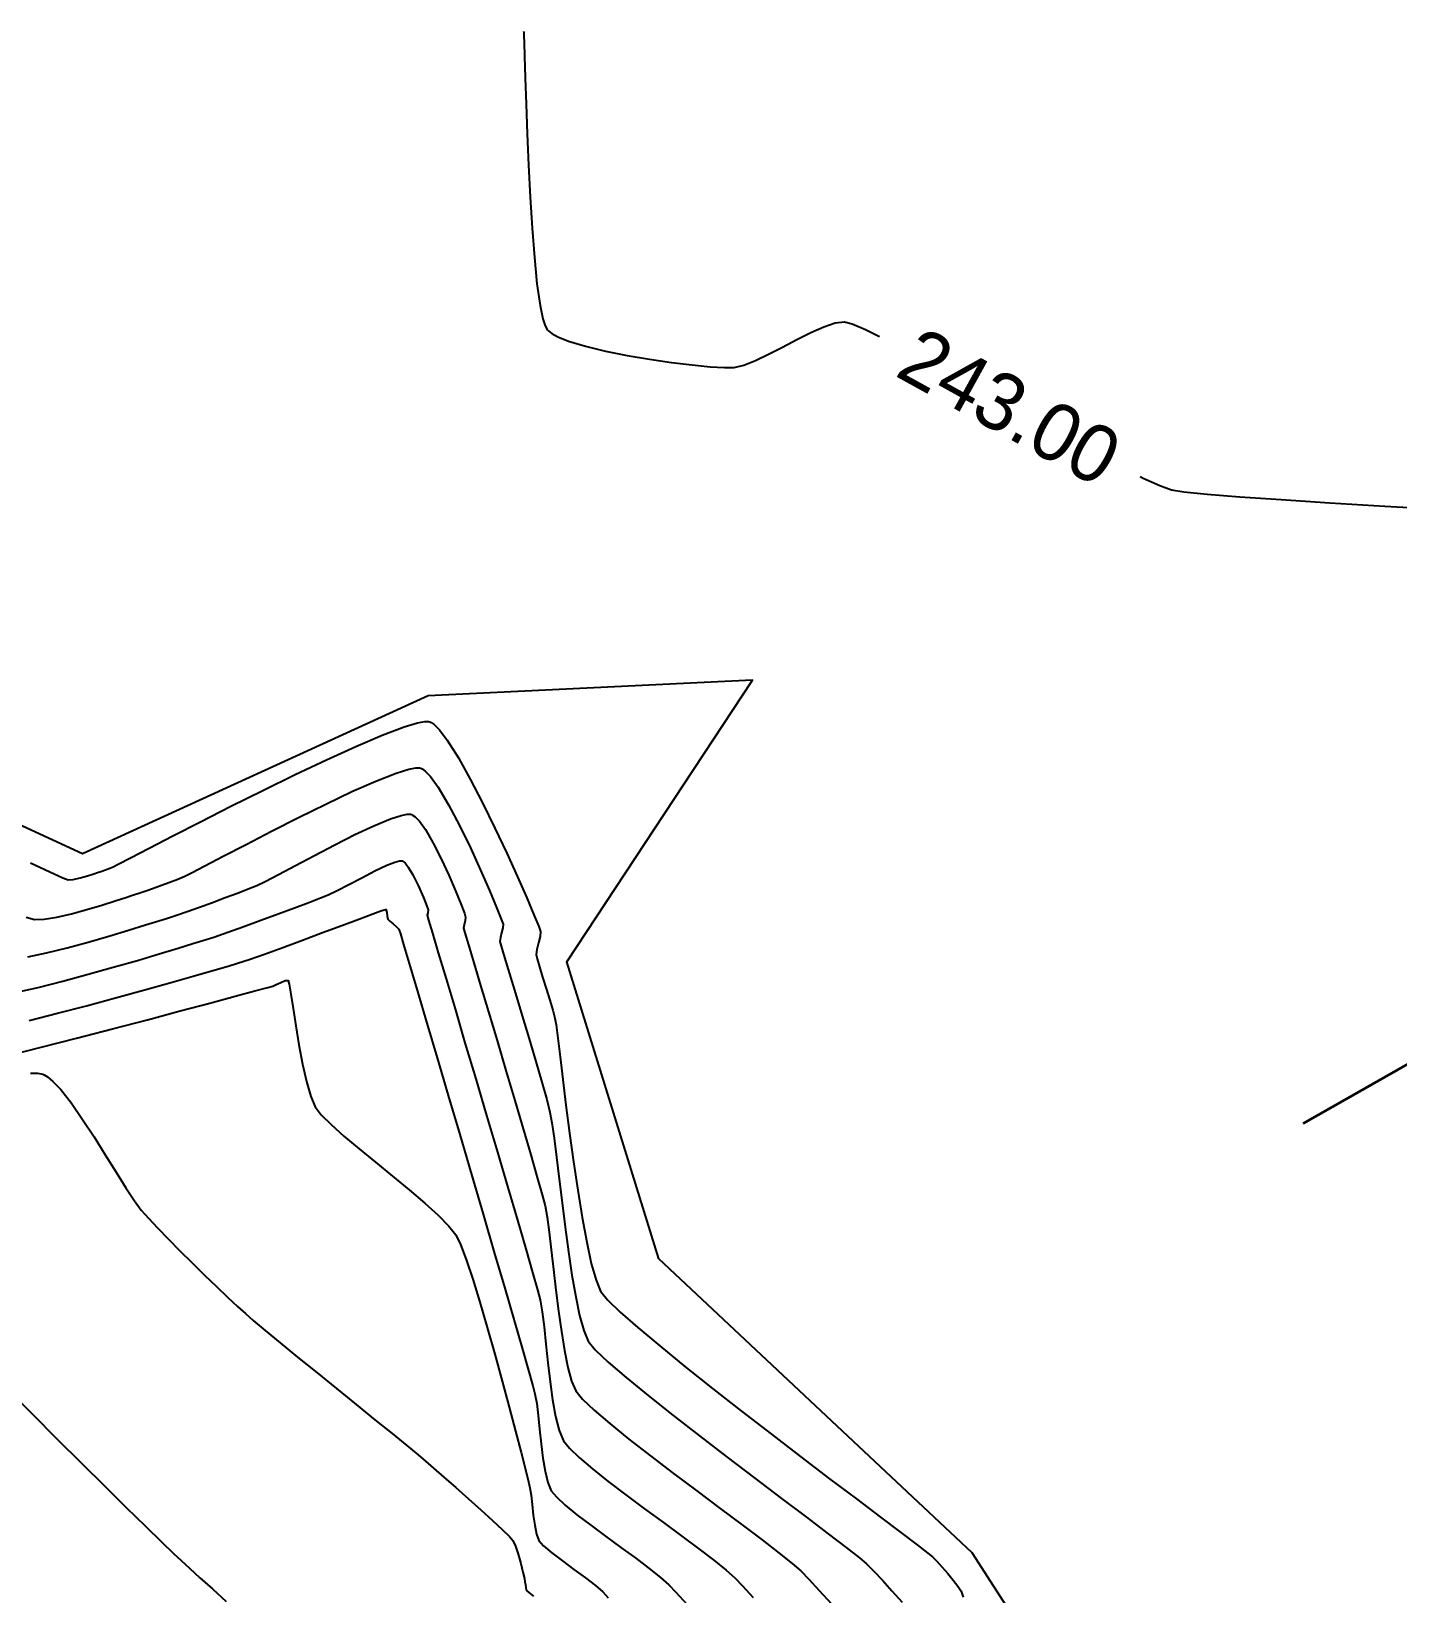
# Model space of a CAD drawing. Header units: metres. Extents: x 708941 to 724052, y 5405153 to 5413472.
# Drawn here: x 709587.8 to 709683.2, y 5411992.1 to 5412101.2 of the extents above; entities that cross this region are included whole.
import ezdxf

# ---------------------------------------------------------------- set-up
doc = ezdxf.new("R2010")
doc.units = ezdxf.units.M
doc.header["$LTSCALE"] = 12.7
doc.header["$MEASUREMENT"] = 0
doc.linetypes.add('ACAD_ISO08W100', pattern=[36, 24, -3, 6, -3])
for name, color, linetype in [('CONT-MJR1', 252, 'Continuous'), ('CONT-MNR1', 251, 'Continuous'), ('contornos2', 7, 'Continuous')]:
    doc.layers.add(name, color=color, linetype=linetype)
doc.layers.add('corte', color=214, linetype='ACAD_ISO08W100', lineweight=40)

msp = doc.modelspace()

# ---------------------------------------------------------------- linework, layer by layer
at = {"layer": 'CONT-MJR1', "flags": 128}
for points, elevation in [([(709587.58, 5412036.59), (709588.88, 5412036.86), (709590.31, 5412037.21), (709591.79, 5412037.61), (709593.24, 5412038.03), (709594.6, 5412038.44), (709595.79, 5412038.81), (709596.72, 5412039.1), (709597.33, 5412039.29), (709597.95, 5412039.49), (709598.7, 5412039.75), (709599.56, 5412040.05), (709600.46, 5412040.38), (709601.35, 5412040.71), (709602.2, 5412041.03), (709602.95, 5412041.32), (709603.55, 5412041.56), (709604.15, 5412041.84), (709605.07, 5412042.33), (709606.25, 5412042.95), (709607.58, 5412043.66), (709609, 5412044.4), (709610.41, 5412045.11), (709611.74, 5412045.73), (709612.89, 5412046.21), (709613.64, 5412046.45), (709614.06, 5412046.53), (709614.28, 5412046.53), (709614.36, 5412046.51), (709614.44, 5412046.47), (709614.62, 5412046.35), (709614.91, 5412046.04), (709615.33, 5412045.46), (709615.88, 5412044.51), (709616.44, 5412043.41), (709616.96, 5412042.27), (709617.42, 5412041.19), (709617.8, 5412040.27), (709618.05, 5412039.63), (709618.14, 5412039.35), (709618.11, 5412039.11), (709618.03, 5412038.81), (709617.99, 5412038.57), (709618.08, 5412038.25), (709618.33, 5412037.42), (709618.7, 5412036.17), (709619.17, 5412034.58), (709619.73, 5412032.74), (709620.33, 5412030.73), (709620.95, 5412028.65), (709621.57, 5412026.56), (709622.16, 5412024.57), (709622.69, 5412022.75), (709623.14, 5412021.19), (709623.47, 5412019.97), (709623.68, 5412019.19), (709623.82, 5412018.4), (709623.97, 5412017.36), (709624.12, 5412016.13), (709624.27, 5412014.76), (709624.44, 5412013.32), (709624.62, 5412011.85), (709624.82, 5412010.43), (709625.03, 5412009.1), (709625.27, 5412007.92), (709625.54, 5412006.97), (709625.83, 5412006.28), (709626.29, 5412005.71), (709627.11, 5412004.94), (709628.21, 5412004), (709629.54, 5412002.92), (709631.04, 5412001.75), (709632.64, 5412000.53), (709634.28, 5411999.3), (709635.9, 5411998.08), (709637.44, 5411996.93), (709638.83, 5411995.88), (709640.02, 5411994.97), (709640.94, 5411994.24), (709641.53, 5411993.72), (709642.1, 5411993.14), (709642.83, 5411992.36), (709643.68, 5411991.43)], 240), ([(709586.2, 5412006.34), (709587.89, 5412004.65), (709589.61, 5412002.94), (709591.31, 5412001.25), (709592.94, 5411999.64), (709594.45, 5411998.15), (709595.79, 5411996.84), (709596.91, 5411995.75), (709597.75, 5411994.93), (709598.28, 5411994.44), (709598.85, 5411993.92), (709599.59, 5411993.24), (709600.46, 5411992.46), (709601.43, 5411991.59)], 235)]:
    msp.add_lwpolyline(points, dxfattribs=dict(at, elevation=elevation))
at = {"layer": 'CONT-MNR1', "flags": 128}
for points, elevation in [([(709622.18, 5412101.18), (709622.19, 5412101.1), (709622.2, 5412100.87), (709622.22, 5412100.37), (709622.25, 5412099.44), (709622.3, 5412097.92), (709622.36, 5412096.09), (709622.44, 5412094.03), (709622.53, 5412091.84), (709622.64, 5412089.61), (709622.78, 5412087.43), (709622.94, 5412085.38), (709623.12, 5412083.55), (709623.34, 5412082.04), (709623.53, 5412081.12), (709623.69, 5412080.63), (709623.8, 5412080.41), (709623.86, 5412080.33), (709623.94, 5412080.25), (709624.15, 5412080.09), (709624.57, 5412079.86), (709625.33, 5412079.56), (709626.51, 5412079.2), (709627.9, 5412078.86), (709629.42, 5412078.55), (709630.98, 5412078.29), (709632.52, 5412078.06), (709633.96, 5412077.89), (709635.21, 5412077.77), (709636.22, 5412077.71), (709636.89, 5412077.72), (709637.56, 5412077.88), (709638.37, 5412078.2), (709639.29, 5412078.64), (709640.27, 5412079.14), (709641.26, 5412079.66), (709642.23, 5412080.15), (709643.14, 5412080.55), (709643.93, 5412080.82), (709644.58, 5412080.91), (709645.12, 5412080.76), (709646.05, 5412080.36), (709647.03, 5412079.87)], 243), ([(709665.24, 5412070.1), (709665.43, 5412070), (709666.6, 5412069.47), (709667.42, 5412069.17), (709668.28, 5412069.03), (709669.9, 5412068.87), (709672.19, 5412068.69), (709675.07, 5412068.49), (709678.47, 5412068.27), (709682.3, 5412068.04), (709686.47, 5412067.8)], 243), ([(709587.76, 5412043.15), (709589.12, 5412042.51), (709590.01, 5412042.1), (709590.38, 5412041.95), (709590.74, 5412041.98), (709591.22, 5412042.09), (709591.74, 5412042.24), (709592.17, 5412042.37), (709592.44, 5412042.46), (709592.68, 5412042.54), (709592.99, 5412042.65), (709593.3, 5412042.77), (709593.54, 5412042.86), (709593.88, 5412043.04), (709594.74, 5412043.49), (709596.04, 5412044.16), (709597.7, 5412045.02), (709599.63, 5412046.01), (709601.75, 5412047.09), (709603.98, 5412048.2), (709606.23, 5412049.3), (709608.43, 5412050.34), (709610.48, 5412051.27), (709612.31, 5412052.05), (709613.84, 5412052.63), (709614.78, 5412052.91), (709615.3, 5412053.01), (709615.55, 5412053.01), (709615.64, 5412052.99), (709615.74, 5412052.94), (709615.95, 5412052.8), (709616.31, 5412052.43), (709616.86, 5412051.71), (709617.63, 5412050.48), (709618.46, 5412048.99), (709619.32, 5412047.32), (709620.18, 5412045.56), (709621.01, 5412043.81), (709621.76, 5412042.16), (709622.4, 5412040.69), (709622.91, 5412039.51), (709623.24, 5412038.7), (709623.37, 5412038.35), (709623.34, 5412038.01), (709623.23, 5412037.56), (709623.11, 5412037.1), (709623.07, 5412036.75), (709623.13, 5412036.45), (709623.29, 5412035.89), (709623.51, 5412035.17), (709623.77, 5412034.37), (709624.01, 5412033.56), (709624.23, 5412032.85), (709624.37, 5412032.3), (709624.45, 5412031.83), (709624.57, 5412030.9), (709624.73, 5412029.61), (709624.92, 5412028.02), (709625.14, 5412026.22), (709625.4, 5412024.28), (709625.67, 5412022.28), (709625.96, 5412020.29), (709626.27, 5412018.39), (709626.59, 5412016.66), (709626.91, 5412015.18), (709627.24, 5412014.01), (709627.56, 5412013.24), (709628.04, 5412012.65), (709628.93, 5412011.79), (709630.17, 5412010.7), (709631.69, 5412009.42), (709633.45, 5412007.99), (709635.37, 5412006.46), (709637.4, 5412004.87), (709639.48, 5412003.27), (709641.55, 5412001.68), (709643.55, 5412000.15), (709645.42, 5411998.74), (709647.1, 5411997.47), (709648.53, 5411996.39), (709649.66, 5411995.54), (709650.41, 5411994.96), (709650.74, 5411994.7), (709651.03, 5411994.39), (709651.4, 5411993.99), (709651.8, 5411993.54), (709652.18, 5411993.08), (709652.51, 5411992.65), (709652.73, 5411992.3), (709652.88, 5411991.89)], 242), ([(709587.46, 5412039.36), (709588.03, 5412039.18), (709588.71, 5412039.2), (709589.6, 5412039.35), (709590.62, 5412039.59), (709591.7, 5412039.88), (709592.74, 5412040.19), (709593.67, 5412040.49), (709594.41, 5412040.73), (709594.89, 5412040.88), (709595.39, 5412041.04), (709596.02, 5412041.26), (709596.72, 5412041.51), (709597.42, 5412041.77), (709598.05, 5412042.01), (709598.54, 5412042.21), (709599, 5412042.44), (709599.93, 5412042.92), (709601.22, 5412043.6), (709602.81, 5412044.43), (709604.58, 5412045.35), (709606.47, 5412046.31), (709608.37, 5412047.24), (709610.19, 5412048.11), (709611.86, 5412048.85), (709613.28, 5412049.4), (709614.17, 5412049.68), (709614.67, 5412049.77), (709614.91, 5412049.77), (709615, 5412049.75), (709615.1, 5412049.7), (709615.31, 5412049.55), (709615.68, 5412049.17), (709616.21, 5412048.43), (709616.95, 5412047.2), (709617.71, 5412045.75), (709618.47, 5412044.19), (709619.18, 5412042.64), (709619.8, 5412041.21), (709620.3, 5412040.03), (709620.63, 5412039.2), (709620.75, 5412038.85), (709620.73, 5412038.6), (709620.65, 5412038.26), (709620.57, 5412037.92), (709620.53, 5412037.66), (709620.62, 5412037.33), (709620.85, 5412036.54), (709621.19, 5412035.4), (709621.61, 5412034.01), (709622.09, 5412032.46), (709622.57, 5412030.85), (709623.04, 5412029.28), (709623.46, 5412027.84), (709623.8, 5412026.63), (709624.02, 5412025.75), (709624.16, 5412024.99), (709624.31, 5412023.92), (709624.48, 5412022.59), (709624.67, 5412021.07), (709624.87, 5412019.42), (709625.08, 5412017.71), (709625.31, 5412016), (709625.56, 5412014.36), (709625.82, 5412012.85), (709626.09, 5412011.54), (709626.39, 5412010.49), (709626.7, 5412009.76), (709627.19, 5412009.15), (709628.1, 5412008.29), (709629.35, 5412007.21), (709630.87, 5412005.96), (709632.6, 5412004.59), (709634.47, 5412003.14), (709636.4, 5412001.66), (709638.33, 5412000.19), (709640.2, 5411998.78), (709641.93, 5411997.48), (709643.45, 5411996.32), (709644.71, 5411995.36), (709645.63, 5411994.64), (709646.13, 5411994.21), (709646.63, 5411993.7), (709647.23, 5411993.07), (709647.9, 5411992.33), (709648.61, 5411991.54)], 241), ([(709586.7, 5412034.08), (709588.3, 5412034.45), (709590.01, 5412034.88), (709591.78, 5412035.36), (709593.54, 5412035.85), (709595.22, 5412036.33), (709596.75, 5412036.79), (709598.06, 5412037.19), (709599.09, 5412037.5), (709599.78, 5412037.71), (709600.55, 5412037.96), (709601.53, 5412038.3), (709602.66, 5412038.7), (709603.85, 5412039.13), (709605.05, 5412039.57), (709606.19, 5412040), (709607.2, 5412040.38), (709608.01, 5412040.69), (709608.55, 5412040.9), (709609.17, 5412041.2), (709609.98, 5412041.62), (709610.89, 5412042.1), (709611.8, 5412042.58), (709612.64, 5412042.98), (709613.19, 5412043.19), (709613.51, 5412043.28), (709613.66, 5412043.29), (709613.72, 5412043.27), (709613.78, 5412043.24), (709613.91, 5412043.13), (709614.13, 5412042.85), (709614.45, 5412042.31), (709614.84, 5412041.52), (709615.19, 5412040.73), (709615.43, 5412040.12), (709615.53, 5412039.85), (709615.5, 5412039.66), (709615.46, 5412039.48), (709615.55, 5412039.15), (709615.82, 5412038.24), (709616.23, 5412036.85), (709616.77, 5412035.05), (709617.4, 5412032.94), (709618.09, 5412030.58), (709618.84, 5412028.07), (709619.6, 5412025.5), (709620.36, 5412022.94), (709621.08, 5412020.48), (709621.75, 5412018.21), (709622.33, 5412016.2), (709622.8, 5412014.55), (709623.15, 5412013.33), (709623.33, 5412012.63), (709623.48, 5412011.81), (709623.61, 5412010.76), (709623.74, 5412009.55), (709623.88, 5412008.25), (709624.03, 5412006.92), (709624.21, 5412005.65), (709624.42, 5412004.49), (709624.67, 5412003.52), (709624.97, 5412002.8), (709625.38, 5412002.29), (709626.07, 5412001.63), (709627, 5412000.84), (709628.1, 5411999.97), (709629.33, 5411999.03), (709630.63, 5411998.06), (709631.94, 5411997.09), (709633.22, 5411996.15), (709634.42, 5411995.26), (709635.47, 5411994.46), (709636.32, 5411993.77), (709636.93, 5411993.23), (709637.47, 5411992.68), (709638.22, 5411991.87)], 239), ([(709587.67, 5412032.14), (709589.64, 5412032.64), (709591.67, 5412033.17), (709593.7, 5412033.71), (709595.66, 5412034.25), (709597.49, 5412034.76), (709599.12, 5412035.23), (709600.5, 5412035.62), (709601.55, 5412035.93), (709602.22, 5412036.13), (709603.02, 5412036.39), (709604.1, 5412036.77), (709605.37, 5412037.23), (709606.75, 5412037.74), (709608.15, 5412038.27), (709609.49, 5412038.77), (709610.69, 5412039.22), (709611.66, 5412039.58), (709612.21, 5412039.78), (709612.46, 5412039.87), (709612.55, 5412039.89), (709612.56, 5412039.89), (709612.58, 5412039.88), (709612.6, 5412039.81), (709612.63, 5412039.67), (709612.66, 5412039.43), (709612.71, 5412039.21), (709612.84, 5412039.07), (709613.07, 5412038.88), (709613.31, 5412038.68), (709613.47, 5412038.52), (709613.58, 5412038.18), (709613.85, 5412037.28), (709614.27, 5412035.89), (709614.81, 5412034.08), (709615.44, 5412031.94), (709616.16, 5412029.52), (709616.93, 5412026.91), (709617.73, 5412024.17), (709618.55, 5412021.38), (709619.36, 5412018.62), (709620.14, 5412015.95), (709620.87, 5412013.46), (709621.52, 5412011.2), (709622.08, 5412009.26), (709622.53, 5412007.71), (709622.83, 5412006.63), (709622.98, 5412006.07), (709623.1, 5412005.41), (709623.2, 5412004.57), (709623.3, 5412003.61), (709623.4, 5412002.6), (709623.53, 5412001.6), (709623.68, 5412000.68), (709623.87, 5411999.9), (709624.11, 5411999.32), (709624.47, 5411998.88), (709625.09, 5411998.31), (709625.91, 5411997.64), (709626.87, 5411996.91), (709627.91, 5411996.14), (709628.97, 5411995.36), (709630.01, 5411994.6), (709630.95, 5411993.89), (709631.74, 5411993.26), (709632.32, 5411992.75), (709632.81, 5411992.24), (709633.58, 5411991.4)], 238), ([(709586.12, 5412029.67), (709588.5, 5412030.27), (709590.98, 5412030.9), (709593.48, 5412031.55), (709595.92, 5412032.19), (709598.21, 5412032.8), (709600.28, 5412033.35), (709602.04, 5412033.83), (709603.41, 5412034.2), (709604.32, 5412034.45), (709604.67, 5412034.54), (709604.92, 5412034.65), (709605.24, 5412034.8), (709605.55, 5412034.92), (709605.74, 5412034.94), (709605.81, 5412034.67), (709605.93, 5412033.98), (709606.09, 5412032.98), (709606.28, 5412031.76), (709606.5, 5412030.44), (709606.76, 5412029.1), (709607.03, 5412027.87), (709607.33, 5412026.83), (709607.64, 5412026.1), (709608.05, 5412025.56), (709608.74, 5412024.88), (709609.64, 5412024.07), (709610.7, 5412023.18), (709611.85, 5412022.24), (709613.03, 5412021.27), (709614.2, 5412020.31), (709615.28, 5412019.39), (709616.22, 5412018.54), (709616.97, 5412017.79), (709617.45, 5412017.18), (709617.78, 5412016.5), (709618.18, 5412015.45), (709618.64, 5412014.08), (709619.14, 5412012.47), (709619.65, 5412010.7), (709620.18, 5412008.84), (709620.69, 5412006.97), (709621.18, 5412005.15), (709621.63, 5412003.47), (709622.01, 5412001.99), (709622.32, 5412000.79), (709622.53, 5411999.94), (709622.63, 5411999.51), (709622.72, 5411999.01), (709622.79, 5411998.35), (709622.86, 5411997.62), (709622.96, 5411996.91), (709623.08, 5411996.28), (709623.25, 5411995.84), (709623.57, 5411995.48), (709624.15, 5411994.99), (709624.89, 5411994.43), (709625.7, 5411993.83), (709626.51, 5411993.24), (709627.21, 5411992.7), (709627.72, 5411992.26), (709628.1, 5411991.85)], 237), ([(709587.77, 5412028.45), (709588.25, 5412028.46), (709588.51, 5412028.42), (709588.61, 5412028.39), (709588.72, 5412028.34), (709588.95, 5412028.2), (709589.33, 5412027.89), (709589.88, 5412027.31), (709590.62, 5412026.36), (709591.4, 5412025.23), (709592.2, 5412024.01), (709592.98, 5412022.75), (709593.73, 5412021.54), (709594.41, 5412020.45), (709595.01, 5412019.55), (709595.49, 5412018.9), (709595.99, 5412018.35), (709596.63, 5412017.67), (709597.37, 5412016.9), (709598.19, 5412016.07), (709599.05, 5412015.22), (709599.91, 5412014.37), (709600.75, 5412013.56), (709601.52, 5412012.82), (709602.2, 5412012.18), (709602.76, 5412011.68), (709603.31, 5412011.2), (709604.14, 5412010.5), (709605.19, 5412009.64), (709606.41, 5412008.64), (709607.74, 5412007.56), (709609.12, 5412006.45), (709610.49, 5412005.33), (709611.8, 5412004.27), (709613, 5412003.3), (709614.03, 5412002.47), (709614.82, 5412001.82), (709615.33, 5412001.39), (709615.89, 5412000.9), (709616.62, 5412000.27), (709617.46, 5411999.54), (709618.34, 5411998.76), (709619.21, 5411997.98), (709620.01, 5411997.25), (709620.69, 5411996.62), (709621.19, 5411996.13), (709621.44, 5411995.84), (709621.62, 5411995.45), (709621.8, 5411994.88), (709621.98, 5411994.24), (709622.13, 5411993.64), (709622.24, 5411993.18), (709622.28, 5411992.96), (709622.31, 5411992.77), (709622.34, 5411992.53), (709622.39, 5411992.36), (709622.57, 5411992.19), (709622.87, 5411991.96)], 236)]:
    msp.add_lwpolyline(points, dxfattribs=dict(at, elevation=elevation))
at = {"layer": 'contornos2', "color": 30}
msp.add_lwpolyline([(709662.99, 5411980.24), (709653.5, 5411994.99), (709631.63, 5412015.51), (709625.2, 5412036.22), (709625.2, 5412036.22), (709638.17, 5412055.88), (709615.53, 5412054.79), (709591.38, 5412043.78), (709559.35, 5412058.54)], dxfattribs=at)
at = {"layer": 'corte', "color": 6}
msp.add_lwpolyline([(709676.6, 5412024.94), (709763.22, 5412074.16), (709724.88, 5412069.13), (709738.86, 5412045.92)], dxfattribs=at)
msp.add_lwpolyline([(709676.6, 5412024.94), (709763.22, 5412074.16), (709724.88, 5412069.13), (709738.86, 5412045.92)], dxfattribs=at)

# ---------------------------------------------------------------- texts
at = {"layer": 'CONT-MNR1', "insert": (709656.12, 5412074.96, 243), "char_height": 4, "attachment_point": 5, "rotation": 331.1142}
msp.add_mtext('{243.00}', dxfattribs=at)

doc.saveas('drawing.dxf')
